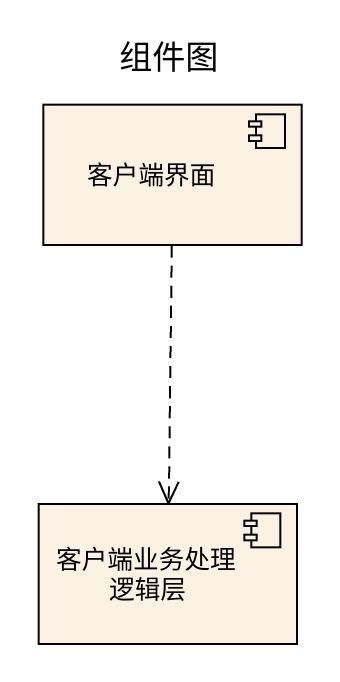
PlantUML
@startuml
title 组件图
component 客户端界面
component 客户端业务处理逻辑层
客户端界面 ..> 客户端业务处理逻辑层
@enduml
